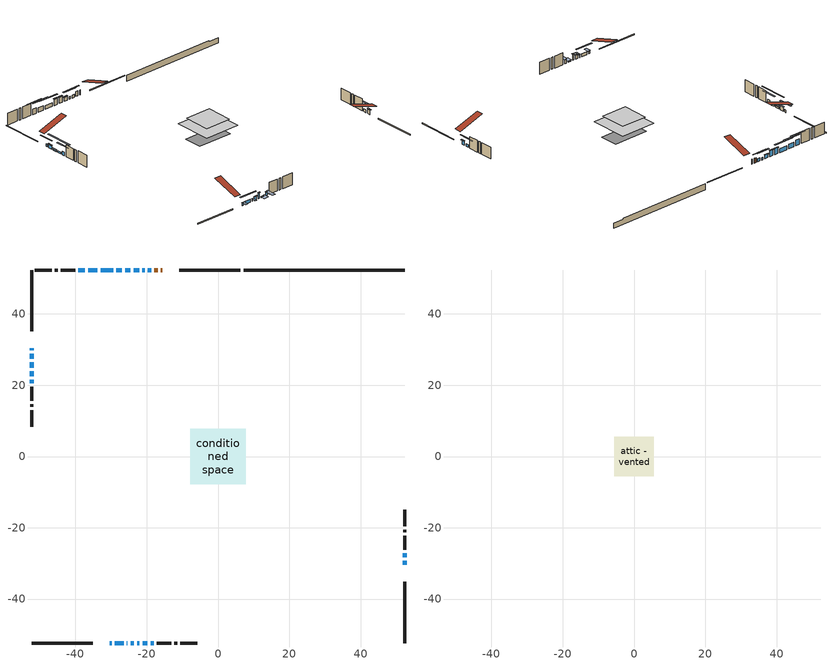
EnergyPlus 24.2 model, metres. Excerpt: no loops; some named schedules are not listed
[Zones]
conditioned space
 floor outside (Floor1 construction): -0.84,-0.84 -0.84,0.84 0.84,0.84 0.84,-0.84 z0.61
 floor adiabatic (AdiabaticFloorConstruction): -7.73,-7.73 -7.73,7.73 7.73,7.73 7.73,-7.73 z3.05
 floor foundation (Slab1 construction): -7.53,-3.75 -7.53,3.75 7.53,3.75 7.53,-3.75 z-1.83
 wall outside (RimJoist1 construction): 6.29,52.33 -10.92,52.33 / -52.33,-52.33 -35.11,-52.33 / -52.33,52.33 -52.33,35.11 / 52.33,-52.33 52.33,-35.11 z0.61:0.91
 wall outside (AdiabaticWallConstruction 1): -15.61,52.33 -16.02,52.33 / -16.95,52.33 -17.84,52.33 z0.61:2.64
 wall outside (AdiabaticWallConstruction): -30.43,-52.33 -29.87,-52.33 / -25.58,-52.33 -25.42,-52.33 z0.61:1.53; -52.33,30.43 -52.33,29.82 / -20.61,52.33 -21.22,52.33 z0.61:1.63; 52.33,-30.43 52.33,-29.21 z0.61:2.44; -18.77,52.33 -19.69,52.33 / -28.94,-52.33 -26.5,-52.33 z0.61:1.83; -22.15,52.33 -23.68,52.33 / -52.33,28.89 -52.33,27.36 / -29.46,52.33 -32.96,52.33 / -52.33,21.53 -52.33,20.51 z0.61:2.13; -24.6,52.33 -26.08,52.33 / -27.01,52.33 -28.53,52.33 / -22.65,-52.33 -22.04,-52.33 z0.61:3.05; -24.49,-52.33 -23.58,-52.33 / -18.91,-52.33 -18.05,-52.33 z0.61:2.14; -52.33,26.44 -52.33,24.91 / -52.33,23.98 -52.33,22.46 z0.61:1.22; -21.11,-52.33 -19.84,-52.33 z0.61:0.86; 52.33,-28.28 52.33,-27.11 z0.61:1.78; -33.89,52.33 -36.43,52.33 z0.61:2.39; -37.36,52.33 -39.19,52.33 z0.61:2.9
 wall outside (Wall1 construction): -40.12,52.33 -44.07,52.33 / -17.12,-52.33 -13.17,-52.33 / -52.33,19.58 -52.33,15.63 / 52.33,-26.18 52.33,-22.23 z0.61:5.49
 wall outside (Wall2 construction): -45,52.33 -45.74,52.33 / -12.24,-52.33 -11.49,-52.33 / -52.33,14.71 -52.33,13.96 / 52.33,-21.31 52.33,-20.56 z0.61:5.49
 wall outside (Wall3 construction): -46.67,52.33 -51.4,52.33 / -10.57,-52.33 -5.83,-52.33 / -52.33,13.03 -52.33,8.3 / 52.33,-19.63 52.33,-14.9 z0.61:5.49
 wall foundation (FoundationWall1 construction): 7.22,52.33,-1.83 7.22,52.33,0.61 47.82,52.33,0.61 47.82,52.33,0.2 52.33,52.33,0.2 52.33,52.33,-1.83
 window (WindowConstruction 17): -30.43,-52.33 -29.87,-52.33 z0.61:1.52
 window (WindowConstruction 6): -52.33,30.43 -52.33,29.82 z0.61:1.62
 window (WindowConstruction 7): 52.33,-30.43 52.33,-29.21 z0.61:2.44
 window (WindowConstruction 8): -18.77,52.33 -19.68,52.33 z0.61:1.83
 window (WindowConstruction 9): -20.61,52.33 -21.22,52.33 z0.61:1.62
 window (WindowConstruction 10): -22.15,52.33 -23.68,52.33 z0.61:2.13
 window (WindowConstruction 11): -24.6,52.33 -26.08,52.33 z0.61:3.05
 window (WindowConstruction 12): -27.01,52.33 -28.53,52.33 z0.61:3.05
 window (WindowConstruction 13): -28.94,-52.33 -26.5,-52.33 z0.61:1.83
 window (WindowConstruction 18): -25.57,-52.33 -25.42,-52.33 z0.61:1.52
 window (WindowConstruction 14): -24.49,-52.33 -23.58,-52.33 z0.61:2.13
 window (WindowConstruction 15): -22.65,-52.33 -22.04,-52.33 z0.61:3.05
 window (WindowConstruction 16): -52.33,28.89 -52.33,27.36 z0.61:2.13
 window (WindowConstruction 20): -52.33,26.44 -52.33,24.91 z0.61:1.22
 window (WindowConstruction 21): -52.33,23.98 -52.33,22.46 z0.61:1.22
 window (WindowConstruction 19): -21.11,-52.33 -19.84,-52.33 z0.61:0.86
 window (WindowConstruction): 52.33,-28.28 52.33,-27.11 z0.61:1.78
 window (WindowConstruction 1): -29.46,52.33 -32.96,52.33 z0.61:2.13
 window (WindowConstruction 2): -33.89,52.33 -36.43,52.33 z0.61:2.39
 window (WindowConstruction 3): -37.36,52.33 -39.19,52.33 z0.61:2.9
 window (WindowConstruction 4): -18.91,-52.33 -18.05,-52.33 z0.61:2.13
 window (WindowConstruction 5): -52.33,21.53 -52.33,20.51 z0.61:2.13
 door (Door): -15.61,52.33 -16.02,52.33 z0.61:2.64
 door (Door 1): -16.95,52.33 -17.84,52.33 z0.61:2.64
 ceiling adiabatic (AdiabaticFloorConstruction): 7.73,-7.73 7.73,7.73 -7.73,7.73 -7.73,-7.73 z3.05
attic - vented
 floor to conditioned space (Floor2 construction Reversed): -5.51,-5.51 -5.51,5.51 5.51,5.51 5.51,-5.51 z5.49
 roof outside (Roof1 construction): -14.68,52.33,5.49 -14.68,41.6,9.07 -11.85,41.6,9.07 -11.85,52.33,5.49; -31.36,-52.33,5.49 -31.36,-41.6,9.07 -34.19,-41.6,9.07 -34.19,-52.33,5.49; -52.33,31.36,5.49 -41.6,31.36,9.07 -41.6,34.19,9.07 -52.33,34.19,5.49; 52.33,-31.36,5.49 41.6,-31.36,9.07 41.6,-34.19,9.07 52.33,-34.19,5.49
shading: -29.57,-52.33 -30.73,-52.33 -30.73,-54.46 -29.57,-54.46 z1.82; -52.33,27.18 -52.33,33.07 -52.75,33.07 -52.75,27.18 z4.26; 52.33,-29.01 52.33,-30.63 52.75,-30.63 52.75,-29.01 z2.64; -22.32,52.33 -16.13,52.33 -16.13,52.75 -22.32,52.75 z4.47; -23.86,52.33 -17.97,52.33 -17.97,52.75 -23.86,52.75 z4.26; -23.88,52.33 -21.95,52.33 -21.95,52.75 -23.88,52.75 z2.34; -26.28,52.33 -24.4,52.33 -24.4,52.75 -26.28,52.75 z3.25; -28.73,52.33 -26.81,52.33 -26.81,52.75 -28.73,52.75 z3.25; -23.86,-52.33 -31.58,-52.33 -31.58,-52.75 -23.86,-52.75 z4.47; -25.12,-52.33 -25.87,-52.33 -25.87,-54.46 -25.12,-54.46 z1.82; -23.38,-52.33 -24.69,-52.33 -24.69,-52.75 -23.38,-52.75 z2.34; -21.84,-52.33 -22.85,-52.33 -22.85,-52.75 -21.84,-52.75 z3.25; -52.33,27.16 -52.33,29.09 -52.75,29.09 -52.75,27.16 z2.34; -52.33,24.61 -52.33,26.73 -52.94,26.73 -52.94,24.61 z1.52; -52.33,17.38 -52.33,29.06 -52.75,29.06 -52.75,17.38 z6.3; -19.54,-52.33 -21.41,-52.33 -21.41,-54.46 -19.54,-54.46 z1.16; 52.33,-24.47 52.33,-30.92 52.75,-30.92 52.75,-24.47 z4.42; -35.6,52.33 -26.82,52.33 -26.82,52.75 -35.6,52.75 z4.77; -39.07,52.33 -31.25,52.33 -31.25,52.75 -39.07,52.75 z5.03; -41.83,52.33 -34.72,52.33 -34.72,52.75 -41.83,52.75 z5.54; -17.75,-52.33 -19.21,-52.33 -19.21,-56.29 -17.75,-56.29 z2.43; -52.33,17.87 -52.33,24.17 -52.75,24.17 -52.75,17.87 z4.77
[Building]
Building 1: Terrain=Suburbs
[Site:Location]
Edmonton Intl AP_AB: Latitude {deg}=53.31; Longitude {deg}=-113.58; Time Zone {hr}=-7; Elevation {m}=723; Keep Site Location Information=Yes
[Site:GroundTemperature:Shallow]
-1.56185, -3.61833, -3.78302, -2.80711, 1.11059, 5.01004, 8.39065, 10.5322, 10.7141, 8.97234, 5.67794, 1.89811
[Site:WaterMainsTemperature]
Calculation Method=Schedule; Temperature Schedule=mains temperature schedule
[Material] Roughness=Rough; Thermal Absorptance=0.9
Name | Thickness {m} | Conductivity {W/m-K} | Density {kg/m3} | Specific Heat {J/kg-K} | Solar Absorptance | Visible Absorptance
asphalt or fiberglass shingles | 0.00635 | 0.162714 | 1121.4 | 1465.45 | 0.4 | 0.4
ceiling loosefill ins | 0.169333 | 0.0480833 | 16.02 | 1046.75 | 0.7 | 0.7
ceiling stud and cavity | 0.1397 | 0.135619 | 65.682 | 1177.47 | 0.7 | 0.7
concrete 4.0 in. | 0.1016 | 1.803125 | 2242.8 | 837.4 | 0.7 | 0.7
concrete 8.0 in. | 0.2032 | 1.803125 | 2242.8 | 837.4 | 0.7 | 0.7
door material | 0.04445 | 0.053851 | 512.64 | 1214.23 | 0.7 | 0.7
exterior vertical ins | 0.0451399 | 0.029427 | 32.04 | 1214.23 | 0.7 | 0.7
floor covering | 0.0127 | 0.0433444 | 54.468 | 1339.84 | 0.6 | 0.6
floor rigid ins; rim joist rigid ins; wall rigid ins | 0.051816 | 0.029427 | 32.04 | 1214.23 | 0.7 | 0.7
floor rigid ins 1; wall rigid ins 1 | 0.512978 | 0.029427 | 32.04 | 1214.23 | 0.7 | 0.7
floor stud and cavity | 0.1397 | 0.094879 | 92.3553 | 1139.71 | 0.7 | 0.7
floor stud and cavity 1 | 0.1397 | 1.75129 | 37.0049 | 1207.88 | 0.7 | 0.7
furniture material conditioned space 1 | 0.1524 | 0.115458 | 640.8 | 1214.23 | 0.6 | 0.6
gypsum board | 0.0127 | 0.160291 | 801 | 837.4 | 0.6 | 0.6
gypsum board 1 | 0.0127 | 0.160291 | 801 | 837.4 | 0.7 | 0.7
osb sheathing 0.5 in. | 0.0127 | 0.115458 | 512.64 | 1214.23 | 0.7 | 0.7
osb sheathing 0.75 in. | 0.01905 | 0.115458 | 512.64 | 1214.23 | 0.7 | 0.7
osb sheathing 2.0 in. | 0.0508 | 0.115458 | 512.64 | 1214.23 | 0.7 | 0.7
rim joist stud and cavity | 0.0508 | 0.0413573 | 125.044 | 1163.47 | 0.6 | 0.6
wall stud and cavity | 0.1397 | 0.216775 | 139.0536 | 1170.24 | 0.7 | 0.7
wall stud and cavity 1 | 0.1397 | 0.424288 | 139.0536 | 1170.24 | 0.7 | 0.7
wall stud and cavity 2 | 0.1397 | 0.215013 | 139.0536 | 1170.24 | 0.7 | 0.7
wall stud and cavity 3 | 0.0889 | 0.380278 | 52.3479 | 1209.89 | 0.7 | 0.7
wall stud and cavity 4 | 0.0889 | 0.391764 | 83.0341 | 1211.67 | 0.7 | 0.7
wood siding | 0.0254 | 0.102417 | 544.68 | 1172.36 | 0.4 | 0.4
wood siding 1; wood siding 2; wood siding 3 | 0.0254 | 0.102417 | 544.68 | 1172.36 | 0.7 | 0.7
[WindowMaterial:SimpleGlazingSystem]
Name | U-Factor {W/m2-K} | Solar Heat Gain Coefficient
WindowMaterial | 2.92474 | 0.66
WindowMaterial 1 | 2.87761 | 0.71
WindowMaterial 10 | 2.8867 | 0.7
WindowMaterial 11 | 2.929848 | 0.66
WindowMaterial 12 | 1.819799 | 0.51
WindowMaterial 13 | 1.851028 | 0.5
WindowMaterial 14 | 2.95142 | 0.64
WindowMaterial 15 | 2.958238 | 0.57
WindowMaterial 16 | 3.30687 | 0.6
WindowMaterial 17 | 3.193875 | 0.34
WindowMaterial 18 | 3.3256 | 0.5
WindowMaterial 19 | 3.006501 | 0.51
WindowMaterial 2 | 2.87818 | 0.7
WindowMaterial 3 | 2.96562 | 0.6
WindowMaterial 4 | 2.93155 | 0.66
WindowMaterial 5 | 2.98152 | 0.61
WindowMaterial 6 | 2.992306 | 0.51
WindowMaterial 7 | 2.904297 | 0.68
WindowMaterial 8 | 2.95256 | 0.58
WindowMaterial 9 | 2.91338 | 0.63
[Construction]
AdiabaticFloorConstruction: floor stud and cavity 1, floor rigid ins 1, osb sheathing 0.75 in., floor covering
AdiabaticWallConstruction: wood siding 2, wall rigid ins 1, wall stud and cavity 3, gypsum board
AdiabaticWallConstruction 1: wood siding 3, wall rigid ins 1, wall stud and cavity 3, gypsum board
Door; Door 1: door material
Floor1 construction: floor stud and cavity, floor rigid ins, osb sheathing 0.75 in., floor covering
Floor2 construction Reversed: gypsum board, ceiling stud and cavity, ceiling loosefill ins
FoundationWall1 construction: concrete 8.0 in., gypsum board 1
furniture construction conditioned space 1: furniture material conditioned space 1
PartitionWallConstruction: gypsum board, wall stud and cavity 4, gypsum board
RimJoist1 construction: wood siding 1, rim joist rigid ins, osb sheathing 2.0 in., rim joist stud and cavity
Roof1 construction: asphalt or fiberglass shingles
Slab1 construction: concrete 4.0 in.
Wall1 construction: wood siding, wall rigid ins, osb sheathing 0.5 in., wall stud and cavity, gypsum board
Wall2 construction: wood siding, wall rigid ins, osb sheathing 0.5 in., wall stud and cavity 1, gypsum board
Wall3 construction: wood siding, wall rigid ins, osb sheathing 0.5 in., wall stud and cavity 2, gypsum board
WindowConstruction: WindowMaterial
WindowConstruction 1: WindowMaterial 1
WindowConstruction 10: WindowMaterial 9
WindowConstruction 11: WindowMaterial 10
WindowConstruction 12: WindowMaterial 11
WindowConstruction 13: WindowMaterial 12
WindowConstruction 14: WindowMaterial 13
WindowConstruction 15: WindowMaterial 14
WindowConstruction 16: WindowMaterial 15
WindowConstruction 17: WindowMaterial 16
WindowConstruction 18: WindowMaterial 17
WindowConstruction 19: WindowMaterial 18
WindowConstruction 2: WindowMaterial 2
WindowConstruction 20; WindowConstruction 21: WindowMaterial 19
WindowConstruction 3: WindowMaterial 3
WindowConstruction 4: WindowMaterial 4
WindowConstruction 5: WindowMaterial 5
WindowConstruction 6; WindowConstruction 9: WindowMaterial 6
WindowConstruction 7: WindowMaterial 7
WindowConstruction 8: WindowMaterial 8
[Zone] Multiplier=1; Part of Total Floor Area=Yes
Name | Volume {m3}
attic - vented | 70.559
conditioned space | 911.8
[Space]
Name | Zone | Volume {m3}
attic - vented 1 | attic - vented | 70.559
conditioned space 1 | conditioned space | 911.8
[ZoneInfiltration:EffectiveLeakageArea]
infil attic - vented 1: Zone or Space=attic - vented 1; Schedule=Always On Discrete; Effective Air Leakage Area {cm2}=4225.04; Stack Coefficient=0.000248827; Wind Coefficient=1.06578e-05
[ZoneMixing]
whole house fan mix: Zone or Space=attic - vented; Schedule=Always On Continuous; Design Flow Rate Calculation Method=Flow/Zone; Design Flow Rate {m3/s}=0; Source Zone or Space=conditioned space
[SurfaceProperty:ExposedFoundationPerimeter]
Slab1: Exposed Perimeter Calculation Method=TotalExposedPerimeter; Total Exposed Perimeter {m}=45.11
[InternalMass] Zone or ZoneList=conditioned space; Space or SpaceList=conditioned space 1
Name | Construction | Surface Area {m2}
furniture mass conditioned space 1 | furniture construction conditioned space 1 | 141.912
partition wall mass | PartitionWallConstruction | 354.78
[Lights]
interior lighting: Zone or ZoneList or Space or SpaceList=conditioned space 1; Schedule=interior lighting schedule; Design Level Calculation Method=LightingLevel; Lighting Level {W}=343.2; Return Air Fraction=0; Fraction Radiant=0.6; Fraction Visible=0.2; Fraction Replaceable=1
[People]
occupants: Zone or ZoneList or Space or SpaceList=conditioned space 1; Number of People Schedule=occupants schedule; Number of People Calculation Method=People; Number of People=3; Fraction Radiant=0.314171; Sensible Heat Fraction=0.56303; Activity Level Schedule=occupants activity schedule; Carbon Dioxide Generation Rate {m3/s-W}=0; Enable ASHRAE 55 Comfort Warnings=No; Mean Radiant Temperature Calculation Type=EnclosureAveraged
[ElectricEquipment] Zone or ZoneList or Space or SpaceList=conditioned space 1; Design Level Calculation Method=EquipmentLevel
Name | Schedule | Design Level {W} | Fraction Latent | Fraction Radiant | Fraction Lost
clothes dryer | clothes dryer schedule | 140.772 | 0.015 | 0.081 | 0.85
clothes washer | clothes washer schedule | 32.1985 | 0.03 | 0.162 | 0.7
cooking range | cooking range schedule | 215.147 | 0.08 | 0.432 | 0.2
dishwasher | dishwasher schedule | 66.8632 | 0.3 | 0.18 | 0.4
fridge | fridge schedule | 72.9452 | 0 | 0.6 | 0
mech vent bath fan 0 | mech vent bath fan 0 schedule | 50.2 | 0 | 0 | 1
mech vent bath fan 1 | mech vent bath fan 1 schedule | 50.2 | 0 | 0 | 1
mech vent house fan | mech vent house fan schedule | 0 | 0 | 0 | 1
mech vent house fan cfis | mech vent house fan cfis schedule | 0 | 0 | 0 | 0
mech vent range fan 0 | mech vent range fan 0 schedule | 57 | 0 | 0 | 1
misc plug loads | misc plug loads schedule | 494.7 | 0.045 | 0.513 | 0.1
whole house fan | Always On Discrete | 0 | 0 | 0 | 1
[OtherEquipment] Zone or ZoneList or Space or SpaceList=conditioned space 1; Design Level Calculation Method=EquipmentLevel
Name | Fuel Type | Schedule | Design Level {W} | Fraction Latent | Fraction Radiant | Fraction Lost
clothes dryer 1 | Electricity | clothes dryer schedule | 0 | 0.015 | 0.081 | 0.85
cooking range 1 | Electricity | cooking range schedule | 0 | 0.08 | 0.432 | 0.2
general water use latent | None | general water use schedule | 62.594 | 1 | 0 | 0
general water use sensible | None | general water use schedule | -61.6891 | 0 | 0.6 | 0
mech vent house fan latent load | None | Always On Discrete | 0 | 1 | 0 | 0
mech vent house fan sensible load | None | Always On Discrete | 0 | 0 | 0 | 0
water heater energy adjustment1; water heater energy adjustment2 | NaturalGas | Always On Discrete | 0.01 | 0 | 0 | 1
[ZoneInfiltration:DesignFlowRate] Zone or ZoneList or Space or SpaceList=conditioned space 1; Schedule=Always On Discrete; Design Flow Rate Calculation Method=Flow/Zone; Design Flow Rate {m3/s}=0
infil flow; natural vent flow; whole house fan flow
[Foundation:Kiva]
Foundation Kiva 1: Initial Indoor Air Temperature {C}=18; Wall Height Above Grade {m}=0.609996; Wall Depth Below Slab {m}=0.2032; Custom Block Material Name 1=exterior vertical ins; Custom Block Depth 1 {m}=2.43998; Custom Block X Position 1 {m}=0.2159; Custom Block Z Position 1 {m}=0
[Foundation:Kiva:Settings]
Soil Conductivity {W/m-K}=0.849921; Soil Density {kg/m3}=1842.3; Soil Specific Heat {J/kg-K}=418.7; Ground Solar Absorptivity=0.9; Ground Thermal Absorptivity=0.9; Ground Surface Roughness {m}=0.03; Far-Field Width {m}=40; Deep-Ground Boundary Condition=ZeroFlux; Deep-Ground Depth {m}=40; Minimum Cell Dimension {m}=0.2; Maximum Cell Growth Coefficient=3; Simulation Timestep=Timestep
[Exterior:Lights]
exterior lighting: Schedule=exterior lighting schedule; Design Level {W}=75.6
[Schedule:Constant]
Name | Hourly Value
Always On Continuous; mech vent house fan schedule; mech vent house fan cfis schedule; Always On Discrete | 1
occupants activity schedule | 117.228
fridge schedule | 0
[Schedule:Week:Daily]
interior lighting schedule Week Rule - Jan1-Jan27: interior lighting schedule day, interior lighting schedule day, interior lighting schedule day, interior lighting schedule day, interior lighting schedule day, interior lighting schedule day, interior lighting schedule day, interior lighting schedule default day, interior lighting schedule default day, interior lighting schedule default day, interior lighting schedule default day, interior lighting schedule default day
interior lighting schedule Week Rule - Jan28-Feb3: interior lighting schedule day, interior lighting schedule day, interior lighting schedule day, interior lighting schedule day, interior lighting schedule day 1, interior lighting schedule day 1, interior lighting schedule day 1, interior lighting schedule default day, interior lighting schedule default day, interior lighting schedule default day, interior lighting schedule default day, interior lighting schedule default day
interior lighting schedule Week Rule - Feb4-Feb24: interior lighting schedule day 1, interior lighting schedule day 1, interior lighting schedule day 1, interior lighting schedule day 1, interior lighting schedule day 1, interior lighting schedule day 1, interior lighting schedule day 1, interior lighting schedule default day, interior lighting schedule default day, interior lighting schedule default day, interior lighting schedule default day, interior lighting schedule default day
interior lighting schedule Week Rule - Feb25-Mar3: interior lighting schedule day 1, interior lighting schedule day 1, interior lighting schedule day 1, interior lighting schedule day 1, interior lighting schedule day 2, interior lighting schedule day 2, interior lighting schedule day 2, interior lighting schedule default day, interior lighting schedule default day, interior lighting schedule default day, interior lighting schedule default day, interior lighting schedule default day
interior lighting schedule Week Rule - Mar4-Mar31: interior lighting schedule day 2, interior lighting schedule day 2, interior lighting schedule day 2, interior lighting schedule day 2, interior lighting schedule day 2, interior lighting schedule day 2, interior lighting schedule day 2, interior lighting schedule default day, interior lighting schedule default day, interior lighting schedule default day, interior lighting schedule default day, interior lighting schedule default day
interior lighting schedule Week Rule - Apr1-Apr28: interior lighting schedule day 3, interior lighting schedule day 3, interior lighting schedule day 3, interior lighting schedule day 3, interior lighting schedule day 3, interior lighting schedule day 3, interior lighting schedule day 3, interior lighting schedule default day, interior lighting schedule default day, interior lighting schedule default day, interior lighting schedule default day, interior lighting schedule default day
interior lighting schedule Week Rule - Apr29-May5: interior lighting schedule day 3, interior lighting schedule day 3, interior lighting schedule day 4, interior lighting schedule day 4, interior lighting schedule day 4, interior lighting schedule day 4, interior lighting schedule day 4, interior lighting schedule default day, interior lighting schedule default day, interior lighting schedule default day, interior lighting schedule default day, interior lighting schedule default day
interior lighting schedule Week Rule - May6-May26: interior lighting schedule day 4, interior lighting schedule day 4, interior lighting schedule day 4, interior lighting schedule day 4, interior lighting schedule day 4, interior lighting schedule day 4, interior lighting schedule day 4, interior lighting schedule default day, interior lighting schedule default day, interior lighting schedule default day, interior lighting schedule default day, interior lighting schedule default day
interior lighting schedule Week Rule - May27-Jun2: interior lighting schedule day 4, interior lighting schedule day 4, interior lighting schedule day 4, interior lighting schedule day 4, interior lighting schedule day 4, interior lighting schedule day 5, interior lighting schedule day 5, interior lighting schedule default day, interior lighting schedule default day, interior lighting schedule default day, interior lighting schedule default day, interior lighting schedule default day
interior lighting schedule Week Rule - Jun3-Jun30: interior lighting schedule day 5, interior lighting schedule day 5, interior lighting schedule day 5, interior lighting schedule day 5, interior lighting schedule day 5, interior lighting schedule day 5, interior lighting schedule day 5, interior lighting schedule default day, interior lighting schedule default day, interior lighting schedule default day, interior lighting schedule default day, interior lighting schedule default day
interior lighting schedule Week Rule - Jul1-Jul28: interior lighting schedule day 6, interior lighting schedule day 6, interior lighting schedule day 6, interior lighting schedule day 6, interior lighting schedule day 6, interior lighting schedule day 6, interior lighting schedule day 6, interior lighting schedule default day, interior lighting schedule default day, interior lighting schedule default day, interior lighting schedule default day, interior lighting schedule default day
interior lighting schedule Week Rule - Jul29-Aug4: interior lighting schedule day 6, interior lighting schedule day 6, interior lighting schedule day 6, interior lighting schedule day 7, interior lighting schedule day 7, interior lighting schedule day 7, interior lighting schedule day 7, interior lighting schedule default day, interior lighting schedule default day, interior lighting schedule default day, interior lighting schedule default day, interior lighting schedule default day
interior lighting schedule Week Rule - Aug5-Aug25: interior lighting schedule day 7, interior lighting schedule day 7, interior lighting schedule day 7, interior lighting schedule day 7, interior lighting schedule day 7, interior lighting schedule day 7, interior lighting schedule day 7, interior lighting schedule default day, interior lighting schedule default day, interior lighting schedule default day, interior lighting schedule default day, interior lighting schedule default day
interior lighting schedule Week Rule - Aug26-Sep1: interior lighting schedule day 7, interior lighting schedule day 7, interior lighting schedule day 7, interior lighting schedule day 7, interior lighting schedule day 7, interior lighting schedule day 7, interior lighting schedule day 8, interior lighting schedule default day, interior lighting schedule default day, interior lighting schedule default day, interior lighting schedule default day, interior lighting schedule default day
interior lighting schedule Week Rule - Sep2-Sep29: interior lighting schedule day 8, interior lighting schedule day 8, interior lighting schedule day 8, interior lighting schedule day 8, interior lighting schedule day 8, interior lighting schedule day 8, interior lighting schedule day 8, interior lighting schedule default day, interior lighting schedule default day, interior lighting schedule default day, interior lighting schedule default day, interior lighting schedule default day
interior lighting schedule Week Rule - Sep30-Oct6: interior lighting schedule day 8, interior lighting schedule day 9, interior lighting schedule day 9, interior lighting schedule day 9, interior lighting schedule day 9, interior lighting schedule day 9, interior lighting schedule day 9, interior lighting schedule default day, interior lighting schedule default day, interior lighting schedule default day, interior lighting schedule default day, interior lighting schedule default day
interior lighting schedule Week Rule - Oct7-Oct27: interior lighting schedule day 9, interior lighting schedule day 9, interior lighting schedule day 9, interior lighting schedule day 9, interior lighting schedule day 9, interior lighting schedule day 9, interior lighting schedule day 9, interior lighting schedule default day, interior lighting schedule default day, interior lighting schedule default day, interior lighting schedule default day, interior lighting schedule default day
interior lighting schedule Week Rule - Oct28-Nov3: interior lighting schedule day 9, interior lighting schedule day 9, interior lighting schedule day 9, interior lighting schedule day 9, interior lighting schedule day 10, interior lighting schedule day 10, interior lighting schedule day 10, interior lighting schedule default day, interior lighting schedule default day, interior lighting schedule default day, interior lighting schedule default day, interior lighting schedule default day
interior lighting schedule Week Rule - Nov4-Nov24: interior lighting schedule day 10, interior lighting schedule day 10, interior lighting schedule day 10, interior lighting schedule day 10, interior lighting schedule day 10, interior lighting schedule day 10, interior lighting schedule day 10, interior lighting schedule default day, interior lighting schedule default day, interior lighting schedule default day, interior lighting schedule default day, interior lighting schedule default day
interior lighting schedule Week Rule - Nov25-Dec1: interior lighting schedule day 10, interior lighting schedule day 10, interior lighting schedule day 10, interior lighting schedule day 10, interior lighting schedule day 10, interior lighting schedule day 10, interior lighting schedule day 11, interior lighting schedule default day, interior lighting schedule default day, interior lighting schedule default day, interior lighting schedule default day, interior lighting schedule default day
interior lighting schedule Week Rule - Dec2-Dec31: interior lighting schedule day 11, interior lighting schedule day 11, interior lighting schedule day 11, interior lighting schedule day 11, interior lighting schedule day 11, interior lighting schedule day 11, interior lighting schedule day 11, interior lighting schedule default day, interior lighting schedule default day, interior lighting schedule default day, interior lighting schedule default day, interior lighting schedule default day
occupants schedule Week Rule - Jan1-Dec31: occupants schedule day, occupants schedule day, occupants schedule day, occupants schedule day, occupants schedule day, occupants schedule day, occupants schedule day, occupants schedule default day, occupants schedule default day, occupants schedule default day, occupants schedule default day, occupants schedule default day
clothes dryer schedule Week Rule - Jan1-Dec31: clothes dryer schedule day, clothes dryer schedule day, clothes dryer schedule day, clothes dryer schedule day, clothes dryer schedule day, clothes dryer schedule day, clothes dryer schedule day, clothes dryer schedule default day, clothes dryer schedule default day, clothes dryer schedule default day, clothes dryer schedule default day, clothes dryer schedule default day
clothes washer schedule Week Rule - Jan1-Dec31: clothes washer schedule day, clothes washer schedule day, clothes washer schedule day, clothes washer schedule day, clothes washer schedule day, clothes washer schedule day, clothes washer schedule day, clothes washer schedule default day, clothes washer schedule default day, clothes washer schedule default day, clothes washer schedule default day, clothes washer schedule default day
cooking range schedule Week Rule - Jan1-Dec31: cooking range schedule day, cooking range schedule day, cooking range schedule day, cooking range schedule day, cooking range schedule day, cooking range schedule day, cooking range schedule day, cooking range schedule default day, cooking range schedule default day, cooking range schedule default day, cooking range schedule default day, cooking range schedule default day
dishwasher schedule Week Rule - Jan1-Dec31: dishwasher schedule day, dishwasher schedule day, dishwasher schedule day, dishwasher schedule day, dishwasher schedule day, dishwasher schedule day, dishwasher schedule day, dishwasher schedule default day, dishwasher schedule default day, dishwasher schedule default day, dishwasher schedule default day, dishwasher schedule default day
mech vent bath fan 0 schedule Week Rule - Jan1-Dec31: mech vent bath fan 0 schedule day, mech vent bath fan 0 schedule day, mech vent bath fan 0 schedule day, mech vent bath fan 0 schedule day, mech vent bath fan 0 schedule day, mech vent bath fan 0 schedule day, mech vent bath fan 0 schedule day, mech vent bath fan 0 schedule default day, mech vent bath fan 0 schedule default day, mech vent bath fan 0 schedule default day, mech vent bath fan 0 schedule default day, mech vent bath fan 0 schedule default day
mech vent bath fan 1 schedule Week Rule - Jan1-Dec31: mech vent bath fan 1 schedule day, mech vent bath fan 1 schedule day, mech vent bath fan 1 schedule day, mech vent bath fan 1 schedule day, mech vent bath fan 1 schedule day, mech vent bath fan 1 schedule day, mech vent bath fan 1 schedule day, mech vent bath fan 1 schedule default day, mech vent bath fan 1 schedule default day, mech vent bath fan 1 schedule default day, mech vent bath fan 1 schedule default day, mech vent bath fan 1 schedule default day
mech vent range fan 0 schedule Week Rule - Jan1-Dec31: mech vent range fan 0 schedule day, mech vent range fan 0 schedule day, mech vent range fan 0 schedule day, mech vent range fan 0 schedule day, mech vent range fan 0 schedule day, mech vent range fan 0 schedule day, mech vent range fan 0 schedule day, mech vent range fan 0 schedule default day, mech vent range fan 0 schedule default day, mech vent range fan 0 schedule default day, mech vent range fan 0 schedule default day, mech vent range fan 0 schedule default day
misc plug loads schedule Week Rule - Jan1-Dec31: misc plug loads schedule day, misc plug loads schedule day, misc plug loads schedule day, misc plug loads schedule day, misc plug loads schedule day, misc plug loads schedule day, misc plug loads schedule day, misc plug loads schedule default day, misc plug loads schedule default day, misc plug loads schedule default day, misc plug loads schedule default day, misc plug loads schedule default day
general water use schedule Week Rule - Jan1-Dec31: general water use schedule day, general water use schedule day, general water use schedule day, general water use schedule day, general water use schedule day, general water use schedule day, general water use schedule day, general water use schedule default day, general water use schedule default day, general water use schedule default day, general water use schedule default day, general water use schedule default day
exterior lighting schedule Week Rule - Jan1-Jan27: exterior lighting schedule day, exterior lighting schedule day, exterior lighting schedule day, exterior lighting schedule day, exterior lighting schedule day, exterior lighting schedule day, exterior lighting schedule day, exterior lighting schedule default day, exterior lighting schedule default day, exterior lighting schedule default day, exterior lighting schedule default day, exterior lighting schedule default day
exterior lighting schedule Week Rule - Jan28-Feb3: exterior lighting schedule day, exterior lighting schedule day, exterior lighting schedule day, exterior lighting schedule day, exterior lighting schedule day 1, exterior lighting schedule day 1, exterior lighting schedule day 1, exterior lighting schedule default day, exterior lighting schedule default day, exterior lighting schedule default day, exterior lighting schedule default day, exterior lighting schedule default day
exterior lighting schedule Week Rule - Feb4-Feb24: exterior lighting schedule day 1, exterior lighting schedule day 1, exterior lighting schedule day 1, exterior lighting schedule day 1, exterior lighting schedule day 1, exterior lighting schedule day 1, exterior lighting schedule day 1, exterior lighting schedule default day, exterior lighting schedule default day, exterior lighting schedule default day, exterior lighting schedule default day, exterior lighting schedule default day
exterior lighting schedule Week Rule - Feb25-Mar3: exterior lighting schedule day 1, exterior lighting schedule day 1, exterior lighting schedule day 1, exterior lighting schedule day 1, exterior lighting schedule day 2, exterior lighting schedule day 2, exterior lighting schedule day 2, exterior lighting schedule default day, exterior lighting schedule default day, exterior lighting schedule default day, exterior lighting schedule default day, exterior lighting schedule default day
exterior lighting schedule Week Rule - Mar4-Mar31: exterior lighting schedule day 2, exterior lighting schedule day 2, exterior lighting schedule day 2, exterior lighting schedule day 2, exterior lighting schedule day 2, exterior lighting schedule day 2, exterior lighting schedule day 2, exterior lighting schedule default day, exterior lighting schedule default day, exterior lighting schedule default day, exterior lighting schedule default day, exterior lighting schedule default day
exterior lighting schedule Week Rule - Apr1-Apr28: exterior lighting schedule day 3, exterior lighting schedule day 3, exterior lighting schedule day 3, exterior lighting schedule day 3, exterior lighting schedule day 3, exterior lighting schedule day 3, exterior lighting schedule day 3, exterior lighting schedule default day, exterior lighting schedule default day, exterior lighting schedule default day, exterior lighting schedule default day, exterior lighting schedule default day
[Schedule:Year]
interior lighting schedule: interior lighting schedule Week Rule - Jan1-Jan27, 1, 1, 1, 27, interior lighting schedule Week Rule - Jan28-Feb3, 1, 28, 2, 3, interior lighting schedule Week Rule - Feb4-Feb24, 2, 4, 2, 24, interior lighting schedule Week Rule - Feb25-Mar3, 2, 25, 3, 3, interior lighting schedule Week Rule - Mar4-Mar31, 3, 4, 3, 31, interior lighting schedule Week Rule - Apr1-Apr28, 4, 1, 4, 28, interior lighting schedule Week Rule - Apr29-May5, 4, 29, 5, 5, interior lighting schedule Week Rule - May6-May26, 5, 6, 5, 26, interior lighting schedule Week Rule - May27-Jun2, 5, 27, 6, 2, interior lighting schedule Week Rule - Jun3-Jun30, 6, 3, 6, 30, interior lighting schedule Week Rule - Jul1-Jul28, 7, 1, 7, 28, interior lighting schedule Week Rule - Jul29-Aug4, 7, 29, 8, 4, interior lighting schedule Week Rule - Aug5-Aug25, 8, 5, 8, 25, interior lighting schedule Week Rule - Aug26-Sep1, 8, 26, 9, 1, interior lighting schedule Week Rule - Sep2-Sep29, 9, 2, 9, 29, interior lighting schedule Week Rule - Sep30-Oct6, 9, 30, 10, 6, interior lighting schedule Week Rule - Oct7-Oct27, 10, 7, 10, 27, interior lighting schedule Week Rule - Oct28-Nov3, 10, 28, 11, 3, interior lighting schedule Week Rule - Nov4-Nov24, 11, 4, 11, 24, interior lighting schedule Week Rule - Nov25-Dec1, 11, 25, 12, 1, interior lighting schedule Week Rule - Dec2-Dec31, 12, 2, 12, 31
occupants schedule: occupants schedule Week Rule - Jan1-Dec31, 1, 1, 12, 31
clothes dryer schedule: clothes dryer schedule Week Rule - Jan1-Dec31, 1, 1, 12, 31
clothes washer schedule: clothes washer schedule Week Rule - Jan1-Dec31, 1, 1, 12, 31
cooking range schedule: cooking range schedule Week Rule - Jan1-Dec31, 1, 1, 12, 31
dishwasher schedule: dishwasher schedule Week Rule - Jan1-Dec31, 1, 1, 12, 31
mech vent bath fan 0 schedule: mech vent bath fan 0 schedule Week Rule - Jan1-Dec31, 1, 1, 12, 31
mech vent bath fan 1 schedule: mech vent bath fan 1 schedule Week Rule - Jan1-Dec31, 1, 1, 12, 31
mech vent range fan 0 schedule: mech vent range fan 0 schedule Week Rule - Jan1-Dec31, 1, 1, 12, 31
misc plug loads schedule: misc plug loads schedule Week Rule - Jan1-Dec31, 1, 1, 12, 31
general water use schedule: general water use schedule Week Rule - Jan1-Dec31, 1, 1, 12, 31
exterior lighting schedule: exterior lighting schedule Week Rule - Jan1-Jan27, 1, 1, 1, 27, exterior lighting schedule Week Rule - Jan28-Feb3, 1, 28, 2, 3, exterior lighting schedule Week Rule - Feb4-Feb24, 2, 4, 2, 24, exterior lighting schedule Week Rule - Feb25-Mar3, 2, 25, 3, 3, exterior lighting schedule Week Rule - Mar4-Mar31, 3, 4, 3, 31, exterior lighting schedule Week Rule - Apr1-Apr28, 4, 1, 4, 28, exterior lighting schedule Week Rule - Apr29-May5, 4, 29, 5, 5, exterior lighting schedule Week Rule - May6-May26, 5, 6, 5, 26, exterior lighting schedule Week Rule - May27-Jun2, 5, 27, 6, 2, exterior lighting schedule Week Rule - Jun3-Jun30, 6, 3, 6, 30, exterior lighting schedule Week Rule - Jul1-Jul28, 7, 1, 7, 28, exterior lighting schedule Week Rule - Jul29-Aug4, 7, 29, 8, 4, exterior lighting schedule Week Rule - Aug5-Aug25, 8, 5, 8, 25, exterior lighting schedule Week Rule - Aug26-Sep1, 8, 26, 9, 1, exterior lighting schedule Week Rule - Sep2-Sep29, 9, 2, 9, 29, exterior lighting schedule Week Rule - Sep30-Oct6, 9, 30, 10, 6, exterior lighting schedule Week Rule - Oct7-Oct27, 10, 7, 10, 27, exterior lighting schedule Week Rule - Oct28-Nov3, 10, 28, 11, 3, exterior lighting schedule Week Rule - Nov4-Nov24, 11, 4, 11, 24, exterior lighting schedule Week Rule - Nov25-Dec1, 11, 25, 12, 1, exterior lighting schedule Week Rule - Dec2-Dec31, 12, 2, 12, 31
[Schedule:Compact]
mains temperature schedule: Through: 01/01, For: AllDays, Until: 24:00, 3.97167, Through: 01/02, For: AllDays, Until: 24:00, 3.90778, Through: 01/03, For: AllDays, Until: 24:00, 3.84556, Through: 01/04, For: AllDays, Until: 24:00, 3.78389, Through: 01/05, For: AllDays, Until: 24:00, 3.72278, Through: 01/06, For: AllDays, Until: 24:00, 3.66278, Through: 01/07, For: AllDays, Until: 24:00, 3.60389, Through: 01/08, For: AllDays, Until: 24:00, 3.54556, Through: 01/09, For: AllDays, Until: 24:00, 3.48833, Through: 01/10, For: AllDays, Until: 24:00, 3.43167, Through: 01/11, For: AllDays, Until: 24:00, 3.37611, Through: 01/12, For: AllDays, Until: 24:00, 3.32167, Through: 01/13, For: AllDays, Until: 24:00, 3.26833, Through: 01/14, For: AllDays, Until: 24:00, 3.21556, Through: 01/15, For: AllDays, Until: 24:00, 3.16444, Through: 01/16, For: AllDays, Until: 24:00, 3.11389, Through: 01/17, For: AllDays, Until: 24:00, 3.06444, Through: 01/18, For: AllDays, Until: 24:00, 3.01611, Through: 01/19, For: AllDays, Until: 24:00, 2.96889, Through: 01/20, For: AllDays, Until: 24:00, 2.92278, Through: 01/21, For: AllDays, Until: 24:00, 2.87722, Through: 01/22, For: AllDays, Until: 24:00, 2.83333, Through: 01/23, For: AllDays, Until: 24:00, 2.79056, Through: 01/24, For: AllDays, Until: 24:00, 2.74889, Through: 01/25, For: AllDays, Until: 24:00, 2.70833, Through: 01/26, For: AllDays, Until: 24:00, 2.66889, Through: 01/27, For: AllDays, Until: 24:00, 2.63056, Through: 01/28, For: AllDays, Until: 24:00, 2.59333, Through: 01/29, For: AllDays, Until: 24:00, 2.55778, Through: 01/30, For: AllDays, Until: 24:00, 2.52278, Through: 01/31, For: AllDays, Until: 24:00, 2.48944, Through: 02/01, For: AllDays, Until: 24:00, 2.45722, Through: 02/02, For: AllDays, Until: 24:00, 2.42611, Through: 02/03, For: AllDays, Until: 24:00, 2.39667, Through: 02/04, For: AllDays, Until: 24:00, 2.36833, Through: 02/05, For: AllDays, Until: 24:00, 2.34111, Through: 02/06, For: AllDays, Until: 24:00, 2.315, Through: 02/07, For: AllDays, Until: 24:00, 2.29056, Through: 02/08, For: AllDays, Until: 24:00, 2.26722, Through: 02/09, For: AllDays, Until: 24:00, 2.245, Through: 02/10, For: AllDays, Until: 24:00, 2.22444, Through: 02/11, For: AllDays, Until: 24:00, 2.20444, Through: 02/12, For: AllDays, Until: 24:00, 2.18667, Through: 02/13, For: AllDays, Until: 24:00, 2.17, Through: 02/14, For: AllDays, Until: 24:00, 2.15444, Through: 02/15, For: AllDays, Until: 24:00, 2.14, Through: 02/16, For: AllDays, Until: 24:00, 2.12722, Through: 02/17, For: AllDays, Until: 24:00, 2.11556, Through: 02/18, For: AllDays, Until: 24:00, 2.10556, Through: 02/19, For: AllDays, Until: 24:00, 2.09667, Through: 02/20, For: AllDays, Until: 24:00, 2.08889, Through: 02/21, For: AllDays, Until: 24:00, 2.08278, Through: 02/22, For: AllDays, Until: 24:00, 2.07833, Through: 02/23, For: AllDays, Until: 24:00, 2.07444, Through: 02/24, For: AllDays, Until: 24:00, 2.07278, Through: 02/25, For: AllDays, Until: 24:00, 2.07167, Through: 02/26, For: AllDays, Until: 24:00, 2.07222, Through: 02/27, For: AllDays, Until: 24:00, 2.07444, Through: 02/28, For: AllDays, Until: 24:00, 2.07778, Through: 03/01, For: AllDays, Until: 24:00, 2.08222, Through: 03/02, For: AllDays, Until: 24:00, 2.08833, Through: 03/03, For: AllDays, Until: 24:00, 2.09556, Through: 03/04, For: AllDays, Until: 24:00, 2.10444, Through: 03/05, For: AllDays, Until: 24:00, 2.11444, Through: 03/06, For: AllDays, Until: 24:00, 2.12556, Through: 03/07, For: AllDays, Until: 24:00, 2.13833, Through: 03/08, For: AllDays, Until: 24:00, 2.15278, Through: 03/09, For: AllDays, Until: 24:00, 2.16778, Through: 03/10, For: AllDays, Until: 24:00, 2.18444, Through: 03/11, For: AllDays, Until: 24:00, 2.20278, Through: 03/12, For: AllDays, Until: 24:00, 2.22167, Through: 03/13, For: AllDays, Until: 24:00, 2.24278, Through: 03/14, For: AllDays, Until: 24:00, 2.26444, Through: 03/15, For: AllDays, Until: 24:00, 2.28778, Through: 03/16, For: AllDays, Until: 24:00, 2.31222, Through: 03/17, For: AllDays, Until: 24:00, 2.33778, Through: 03/18, For: AllDays, Until: 24:00, 2.365, Through: 03/19, For: AllDays, Until: 24:00, 2.39333, Through: 03/20, For: AllDays, Until: 24:00, 2.42278, Through: 03/21, For: AllDays, Until: 24:00, 2.45389, Through: 03/22, For: AllDays, Until: 24:00, 2.48611, Through: 03/23, For: AllDays, Until: 24:00, 2.51889, Through: 03/24, For: AllDays, Until: 24:00, 2.55389, Through: 03/25, For: AllDays, Until: 24:00, 2.58944, Through: 03/26, For: AllDays, Until: 24:00, 2.62611, Through: 03/27, For: AllDays, Until: 24:00, 2.66444, Through: 03/28, For: AllDays, Until: 24:00, 2.70389, Through: 03/29, For: AllDays, Until: 24:00, 2.74389, Through: 03/30, For: AllDays, Until: 24:00, 2.78556, Through: 03/31, For: AllDays, Until: 24:00, 2.82833, Through: 04/01, For: AllDays, Until: 24:00, 2.87222, Through: 04/02, For: AllDays, Until: 24:00, 2.91722, Through: 04/03, For: AllDays, Until: 24:00, 2.96333, Through: 04/04, For: AllDays, Until: 24:00, 3.01056, Through: 04/05, For: AllDays, Until: 24:00, 3.05889, Through: 04/06, For: AllDays, Until: 24:00, 3.10833, Through: 04/07, For: AllDays, Until: 24:00, 3.15833, Through: 04/08, For: AllDays, Until: 24:00, 3.21, Through: 04/09, For: AllDays, Until: 24:00, 3.26222, Through: 04/10, For: AllDays, Until: 24:00, 3.31556, Through: 04/11, For: AllDays, Until: 24:00, 3.37, Through: 04/12, For: AllDays, Until: 24:00, 3.42556, Through: 04/13, For: AllDays, Until: 24:00, 3.48167, Through: 04/14, For: AllDays, Until: 24:00, 3.53889, Through: 04/15, For: AllDays, Until: 24:00, 3.59722, Through: 04/16, For: AllDays, Until: 24:00, 3.65611, Through: 04/17, For: AllDays, Until: 24:00, 3.71611, Through: 04/18, For: AllDays, Until: 24:00, 3.77667, Through: 04/19, For: AllDays, Until: 24:00, 3.83833, Through: 04/20, For: AllDays, Until: 24:00, 3.90111, Through: 04/21, For: AllDays, Until: 24:00, 3.96444, Through: 04/22, For: AllDays, Until: 24:00, 4.02833, Through: 04/23, For: AllDays, Until: 24:00, 4.09333, Through: 04/24, For: AllDays, Until: 24:00, 4.15889, Through: 04/25, For: AllDays, Until: 24:00, 4.225, Through: 04/26, For: AllDays, Until: 24:00, 4.29222, Through: 04/27, For: AllDays, Until: 24:00, 4.36, Through: 04/28, For: AllDays, Until: 24:00, 4.42833, Through: 04/29, For: AllDays, Until: 24:00, 4.49722, Through: 04/30, For: AllDays, Until: 24:00, 4.56667, Through: 05/01, For: AllDays, Until: 24:00, 4.63722, Through: 05/02, For: AllDays, Until: 24:00, 4.70833, Through: 05/03, For: AllDays, Until: 24:00, 4.77944, Through: 05/04, For: AllDays, Until: 24:00, 4.85167, Through: 05/05, For: AllDays, Until: 24:00, 4.92389, Through: 05/06, For: AllDays, Until: 24:00, 4.99722, Through: 05/07, For: AllDays, Until: 24:00, 5.07056, Through: 05/08, For: AllDays, Until: 24:00, 5.145, Through: 05/09, For: AllDays, Until: 24:00, 5.21944, Through: 05/10, For: AllDays, Until: 24:00, 5.29389, Through: 05/11, For: AllDays, Until: 24:00, 5.36944, Through: 05/12, For: AllDays, Until: 24:00, 5.445, Through: 05/13, For: AllDays, Until: 24:00, 5.52111, Through: 05/14, For: AllDays, Until: 24:00, 5.59722, Through: 05/15, For: AllDays, Until: 24:00, 5.67389, Through: 05/16, For: AllDays, Until: 24:00, 5.75056, Through: 05/17, For: AllDays, Until: 24:00, 5.82778, Through: 05/18, For: AllDays, Until: 24:00, 5.90556, Through: 05/19, For: AllDays, Until: 24:00, 5.98278, Through: 05/20, For: AllDays, Until: 24:00, 6.06056, Through: 05/21, For: AllDays, Until: 24:00, 6.13889, Through: 05/22, For: AllDays, Until: 24:00, 6.21667, Through: 05/23, For: AllDays, Until: 24:00, 6.295, Through: 05/24, For: AllDays, Until: 24:00, 6.37333, Through: 05/25, For: AllDays, Until: 24:00, 6.45222, Through: 05/26, For: AllDays, Until: 24:00, 6.53056, Through: 05/27, For: AllDays, Until: 24:00, 6.60889, Through: 05/28, For: AllDays, Until: 24:00, 6.68778, Through: 05/29, For: AllDays, Until: 24:00, 6.76611, Through: 05/30, For: AllDays, Until: 24:00, 6.84444, Through: 05/31, For: AllDays, Until: 24:00, 6.92278, Through: 06/01, For: AllDays, Until: 24:00, 7.00111, Through: 06/02, For: AllDays, Until: 24:00, 7.07944, Through: 06/03, For: AllDays, Until: 24:00, 7.15778, Through: 06/04, For: AllDays, Until: 24:00, 7.23556, Through: 06/05, For: AllDays, Until: 24:00, 7.31333, Through: 06/06, For: AllDays, Until: 24:00, 7.39056, Through: 06/07, For: AllDays, Until: 24:00, 7.46833, Through: 06/08, For: AllDays, Until: 24:00, 7.545, Through: 06/09, For: AllDays, Until: 24:00, 7.62222, Through: 06/10, For: AllDays, Until: 24:00, 7.69833, Through: 06/11, For: AllDays, Until: 24:00, 7.775, Through: 06/12, For: AllDays, Until: 24:00, 7.85056, Through: 06/13, For: AllDays, Until: 24:00, 7.92611, Through: 06/14, For: AllDays, Until: 24:00, 8.00111, Through: 06/15, For: AllDays, Until: 24:00, 8.07611, Through: 06/16, For: AllDays, Until: 24:00, 8.15056, Through: 06/17, For: AllDays, Until: 24:00, 8.22389, Through: 06/18, For: AllDays, Until: 24:00, 8.29778, Through: 06/19, For: AllDays, Until: 24:00, 8.37056, Through: 06/20, For: AllDays, Until: 24:00, 8.44278, Through: 06/21, For: AllDays, Until: 24:00, 8.51444, Through: 06/22, For: AllDays, Until: 24:00, 8.58611, Through: 06/23, For: AllDays, Until: 24:00, 8.65667, Through: 06/24, For: AllDays, Until: 24:00, 8.72667, Through: 06/25, For: AllDays, Until: 24:00, 8.79611, Through: 06/26, For: AllDays, Until: 24:00, 8.865, Through: 06/27, For: AllDays, Until: 24:00, 8.93333, Through: 06/28, For: AllDays, Until: 24:00, 9.00056, Through: 06/29, For: AllDays, Until: 24:00, 9.06778, Through: 06/30, For: AllDays, Until: 24:00, 9.13333, Through: 07/01, For: AllDays, Until: 24:00, 9.19889, Through: 07/02, For: AllDays, Until: 24:00, 9.26333, Through: 07/03, For: AllDays, Until: 24:00, 9.32722, Through: 07/04, For: AllDays, Until: 24:00, 9.39056, Through: 07/05, For: AllDays, Until: 24:00, 9.45278, Through: 07/06, For: AllDays, Until: 24:00, 9.51389, Through: 07/07, For: AllDays, Until: 24:00, 9.57444, Through: 07/08, For: AllDays, Until: 24:00, 9.63389, Through: 07/09, For: AllDays, Until: 24:00, 9.69278, Through: 07/10, For: AllDays, Until: 24:00, 9.75056, Through: 07/11, For: AllDays, Until: 24:00, 9.80778, Through: 07/12, For: AllDays, Until: 24:00, 9.86333, Through: 07/13, For: AllDays, Until: 24:00, 9.91833, Through: 07/14, For: AllDays, Until: 24:00, 9.97278, Through: 07/15, For: AllDays, Until: 24:00, 10.0256, Through: 07/16, For: AllDays, Until: 24:00, 10.0778, Through: 07/17, For: AllDays, Until: 24:00, 10.1289, Through: 07/18, For: AllDays, Until: 24:00, 10.1789, Through: 07/19, For: AllDays, Until: 24:00, 10.2278, Through: 07/20, For: AllDays, Until: 24:00, 10.2756, Through: 07/21, For: AllDays, Until: 24:00, 10.3222, Through: 07/22, For: AllDays, Until: 24:00, 10.3683, Through: 07/23, For: AllDays, Until: 24:00, 10.4128, Through: 07/24, For: AllDays, Until: 24:00, 10.4561, Through: 07/25, For: AllDays, Until: 24:00, 10.4989, Through: 07/26, For: AllDays, Until: 24:00, 10.54, Through: 07/27, For: AllDays, Until: 24:00, 10.58, Through: 07/28, For: AllDays, Until: 24:00, 10.6189, Through: 07/29, For: AllDays, Until: 24:00, 10.6567, Through: 07/30, For: AllDays, Until: 24:00, 10.6928, Through: 07/31, For: AllDays, Until: 24:00, 10.7283, Through: 08/01, For: AllDays, Until: 24:00, 10.7622, Through: 08/02, For: AllDays, Until: 24:00, 10.7956, Through: 08/03, For: AllDays, Until: 24:00, 10.8272, Through: 08/04, For: AllDays, Until: 24:00, 10.8572, Through: 08/05, For: AllDays, Until: 24:00, 10.8867, Through: 08/06, For: AllDays, Until: 24:00, 10.9144, Through: 08/07, For: AllDays, Until: 24:00, 10.9411, Through: 08/08, For: AllDays, Until: 24:00, 10.9667, Through: 08/09, For: AllDays, Until: 24:00, 10.9906, Through: 08/10, For: AllDays, Until: 24:00, 11.0133, Through: 08/11, For: AllDays, Until: 24:00, 11.035, Through: 08/12, For: AllDays, Until: 24:00, 11.055, Through: 08/13, For: AllDays, Until: 24:00, 11.0739, Through: 08/14, For: AllDays, Until: 24:00, 11.0917, Through: 08/15, For: AllDays, Until: 24:00, 11.1078, Through: 08/16, For: AllDays, Until: 24:00, 11.1228, Through: 08/17, For: AllDays, Until: 24:00, 11.1361, Through: 08/18, For: AllDays, Until: 24:00, 11.1483, Through: 08/19, For: AllDays, Until: 24:00, 11.1594, Through: 08/20, For: AllDays, Until: 24:00, 11.1689, Through: 08/21, For: AllDays, Until: 24:00, 11.1772, Through: 08/22, For: AllDays, Until: 24:00, 11.1844, Through: 08/23, For: AllDays, Until: 24:00, 11.19, Through: 08/24, For: AllDays, Until: 24:00, 11.1939, Through: 08/25, For: AllDays, Until: 24:00, 11.1967, Through: 08/26, For: AllDays, Until: 24:00, 11.1983, Through: 08/27, For: AllDays, Until: 24:00, 11.1983, Through: 08/28, For: AllDays, Until: 24:00, 11.1972, Through: 08/29, For: AllDays, Until: 24:00, 11.195, Through: 08/30, For: AllDays, Until: 24:00, 11.1911, Through: 08/31, For: AllDays, Until: 24:00, 11.1856, Through: 09/01, For: AllDays, Until: 24:00, 11.1789, Through: 09/02, For: AllDays, Until: 24:00, 11.1711, Through: 09/03, For: AllDays, Until: 24:00, 11.1617, Through: 09/04, For: AllDays, Until: 24:00, 11.1511, Through: 09/05, For: AllDays, Until: 24:00, 11.1394, Through: 09/06, For: AllDays, Until: 24:00, 11.1261, Through: 09/07, For: AllDays, Until: 24:00, 11.1111, Through: 09/08, For: AllDays, Until: 24:00, 11.0956, Through: 09/09, For: AllDays, Until: 24:00, 11.0778, Through: 09/10, For: AllDays, Until: 24:00, 11.0594, Through: 09/11, For: AllDays, Until: 24:00, 11.0394, Through: 09/12, For: AllDays, Until: 24:00, 11.0183, Through: 09/13, For: AllDays, Until: 24:00, 10.9961, Through: 09/14, For: AllDays, Until: 24:00, 10.9722, Through: 09/15, For: AllDays, Until: 24:00, 10.9472, Through: 09/16, For: AllDays, Until: 24:00, 10.9206, Through: 09/17, For: AllDays, Until: 24:00, 10.8928, Through: 09/18, For: AllDays, Until: 24:00, 10.8639, Through: 09/19, For: AllDays, Until: 24:00, 10.8339, Through: 09/20, For: AllDays, Until: 24:00, 10.8028, Through: 09/21, For: AllDays, Until: 24:00, 10.77, Through: 09/22, For: AllDays, Until: 24:00, 10.7361, Through: 09/23, For: AllDays, Until: 24:00, 10.7011, Through: 09/24, For: AllDays, Until: 24:00, 10.665, Through: 09/25, For: AllDays, Until: 24:00, 10.6272, Through: 09/26, For: AllDays, Until: 24:00, 10.5889, Through: 09/27, For: AllDays, Until: 24:00, 10.5489, Through: 09/28, For: AllDays, Until: 24:00, 10.5078, Through: 09/29, For: AllDays, Until: 24:00, 10.4661, Through: 09/30, For: AllDays, Until: 24:00, 10.4228, Through: 10/01, For: AllDays, Until: 24:00, 10.3783, Through: 10/02, For: AllDays, Until: 24:00, 10.3328, Through: 10/03, For: AllDays, Until: 24:00, 10.2861, Through: 10/04, For: AllDays, Until: 24:00, 10.2383, Through: 10/05, For: AllDays, Until: 24:00, 10.19, Through: 10/06, For: AllDays, Until: 24:00, 10.14, Through: 10/07, For: AllDays, Until: 24:00, 10.0894, Through: 10/08, For: AllDays, Until: 24:00, 10.0372, Through: 10/09, For: AllDays, Until: 24:00, 9.98444, Through: 10/10, For: AllDays, Until: 24:00, 9.93056, Through: 10/11, For: AllDays, Until: 24:00, 9.87611, Through: 10/12, For: AllDays, Until: 24:00, 9.82, Through: 10/13, For: AllDays, Until: 24:00, 9.76333, Through: 10/14, For: AllDays, Until: 24:00, 9.70611, Through: 10/15, For: AllDays, Until: 24:00, 9.64722, Through: 10/16, For: AllDays, Until: 24:00, 9.58778, Through: 10/17, For: AllDays, Until: 24:00, 9.52778, Through: 10/18, For: AllDays, Until: 24:00, 9.46667, Through: 10/19, For: AllDays, Until: 24:00, 9.40444, Through: 10/20, For: AllDays, Until: 24:00, 9.34167, Through: 10/21, For: AllDays, Until: 24:00, 9.27778, Through: 10/22, For: AllDays, Until: 24:00, 9.21333, Through: 10/23, For: AllDays, Until: 24:00, 9.14833, Through: 10/24, For: AllDays, Until: 24:00, 9.08222, Through: 10/25, For: AllDays, Until: 24:00, 9.01556, Through: 10/26, For: AllDays, Until: 24:00, 8.94833, Through: 10/27, For: AllDays, Until: 24:00, 8.88056, Through: 10/28, For: AllDays, Until: 24:00, 8.81167, Through: 10/29, For: AllDays, Until: 24:00, 8.74222, Through: 10/30, For: AllDays, Until: 24:00, 8.67222, Through: 10/31, For: AllDays, Until: 24:00, 8.60167, Through: 11/01, For: AllDays, Until: 24:00, 8.53056, Through: 11/02, For: AllDays, Until: 24:00, 8.45889, Through: 11/03, For: AllDays, Until: 24:00, 8.38667, Through: 11/04, For: AllDays, Until: 24:00, 8.31389, Through: 11/05, For: AllDays, Until: 24:00, 8.24056, Through: 11/06, For: AllDays, Until: 24:00, 8.16667, Through: 11/07, For: AllDays, Until: 24:00, 8.09278, Through: 11/08, For: AllDays, Until: 24:00, 8.01833, Through: 11/09, For: AllDays, Until: 24:00, 7.94278, Through: 11/10, For: AllDays, Until: 24:00, 7.86778, Through: 11/11, For: AllDays, Until: 24:00, 7.79167, Through: 11/12, For: AllDays, Until: 24:00, 7.71556, Through: 11/13, For: AllDays, Until: 24:00, 7.63944, Through: 11/14, For: AllDays, Until: 24:00, 7.56222, Through: 11/15, For: AllDays, Until: 24:00, 7.48556, Through: 11/16, For: AllDays, Until: 24:00, 7.40833, Through: 11/17, For: AllDays, Until: 24:00, 7.33056, Through: 11/18, For: AllDays, Until: 24:00, 7.25278, Through: 11/19, For: AllDays, Until: 24:00, 7.175, Through: 11/20, For: AllDays, Until: 24:00, 7.09722, Through: 11/21, For: AllDays, Until: 24:00, 7.01889, Through: 11/22, For: AllDays, Until: 24:00, 6.94056, Through: 11/23, For: AllDays, Until: 24:00, 6.86222, Through: 11/24, For: AllDays, Until: 24:00, 6.78389, Through: 11/25, For: AllDays, Until: 24:00, 6.705, Through: 11/26, For: AllDays, Until: 24:00, 6.62667, Through: 11/27, For: AllDays, Until: 24:00, 6.54833, Through: 11/28, For: AllDays, Until: 24:00, 6.46944, Through: 11/29, For: AllDays, Until: 24:00, 6.39111, Through: 11/30, For: AllDays, Until: 24:00, 6.31278, Through: 12/01, For: AllDays, Until: 24:00, 6.23444, Through: 12/02, For: AllDays, Until: 24:00, 6.15611, Through: 12/03, For: AllDays, Until: 24:00, 6.07833, Through: 12/04, For: AllDays, Until: 24:00, 6.00056, Through: 12/05, For: AllDays, Until: 24:00, 5.92278, Through: 12/06, For: AllDays, Until: 24:00, 5.84556, Through: 12/07, For: AllDays, Until: 24:00, 5.76833, Through: 12/08, For: AllDays, Until: 24:00, 5.69111, Through: 12/09, For: AllDays, Until: 24:00, 5.61444, Through: 12/10, For: AllDays, Until: 24:00, 5.53778, Through: 12/11, For: AllDays, Until: 24:00, 5.46222, Through: 12/12, For: AllDays, Until: 24:00, 5.38611, Through: 12/13, For: AllDays, Until: 24:00, 5.31111, Through: 12/14, For: AllDays, Until: 24:00, 5.23611, Through: 12/15, For: AllDays, Until: 24:00, 5.16167, Through: 12/16, For: AllDays, Until: 24:00, 5.08722, Through: 12/17, For: AllDays, Until: 24:00, 5.01389, Through: 12/18, For: AllDays, Until: 24:00, 4.94056, Through: 12/19, For: AllDays, Until: 24:00, 4.86778, Through: 12/20, For: AllDays, Until: 24:00, 4.79556, Through: 12/21, For: AllDays, Until: 24:00, 4.72389, Through: 12/22, For: AllDays, Until: 24:00, 4.65333, Through: 12/23, For: AllDays, Until: 24:00, 4.58278, Through: 12/24, For: AllDays, Until: 24:00, 4.51278, Through: 12/25, For: AllDays, Until: 24:00, 4.44389, Through: 12/26, For: AllDays, Until: 24:00, 4.375, Through: 12/27, For: AllDays, Until: 24:00, 4.30722, Through: 12/28, For: AllDays, Until: 24:00, 4.24, Through: 12/29, For: AllDays, Until: 24:00, 4.17333, Through: 12/30, For: AllDays, Until: 24:00, 4.10778, Through: 12/31, For: AllDays, Until: 24:00, 4.04278
